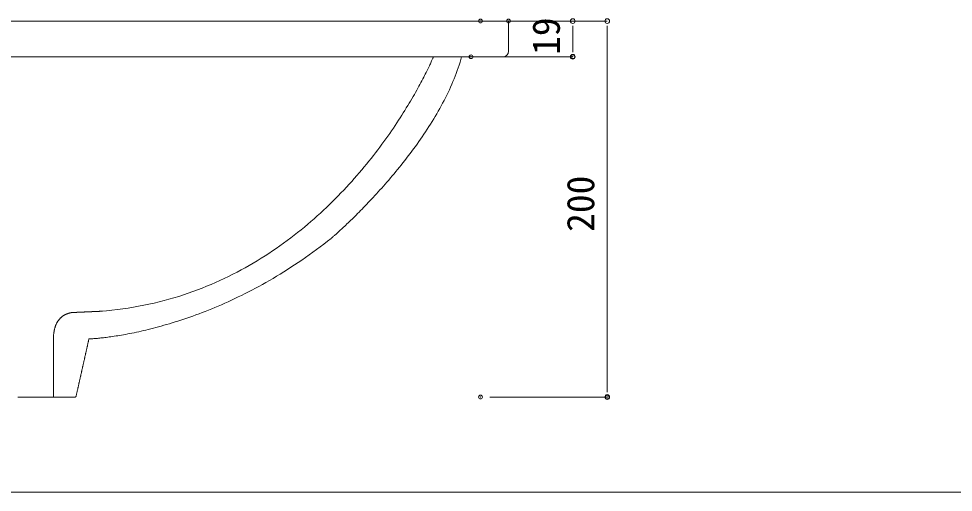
# Model space of a CAD drawing. Units: millimetres, scale not verified. Extents: x -1002 to 1010, y -687 to 676.
# Drawn here: x -542.2 to -44.5, y -687.1 to -435.1 of the extents above; entities that cross this region are included whole.
import ezdxf
from ezdxf.enums import TextEntityAlignment as Align

# ---------------------------------------------------------------- set-up
doc = ezdxf.new("R2010")
doc.units = ezdxf.units.MM
doc.header["$LTSCALE"] = 5
doc.header["$PDMODE"] = 32
doc.header["$PDSIZE"] = 2
doc.layers.add('0-0', color=7, linetype='Continuous', lineweight=15)
doc.layers.add('F-0', color=7, linetype='Continuous', lineweight=15)
doc.styles.add('ＭＳ ゴシック', font='')
doc.styles.get('ＭＳ ゴシック').set_extended_font_data('MS Gothic')

# ---------------------------------------------------------------- blocks, each defined once
blk = doc.blocks.new('_DOT')
at = {"layer": '0-0'}
blk.add_line((-0.5, 0), (-1, 0), dxfattribs=at)
blk.add_circle((0, 0), 0.25, dxfattribs=at)
blk.add_circle((0, 0), 0.25, dxfattribs=at)

msp = doc.modelspace()

# ---------------------------------------------------------------- linework, layer by layer
at = {"layer": 'F-0'}
for p, q in [((-291.301, -436.381), (-228.801, -436.381)), ((-276.34, -436.381), (-247.124, -436.381)), ((-247.124, -441.381), (-247.124, -450.381)), ((-228.801, -441.381), (-228.801, -631.381)), ((-296.34, -455.381), (-247.124, -455.381)), ((-291.301, -636.381), (-228.801, -636.381)), ((-1002.086, -687.064), (1002.034, -687.064))]:
    msp.add_line(p, q, dxfattribs=at)
at = {"layer": 'F-0', "lineweight": 18}
msp.add_line((-753.34, -455.381), (-284.34, -455.381), dxfattribs=at)
for points in [[(-753.34, -436.381), (-281.34, -436.381), (-281.34, -452.381)], [(-321.34, -455.381), (-321.35, -455.404), (-321.379, -455.473), (-321.427, -455.588), (-321.494, -455.747), (-321.581, -455.95), (-321.688, -456.195), (-321.814, -456.484), (-321.96, -456.814), (-322.125, -457.185), (-322.31, -457.597), (-322.516, -458.048), (-322.741, -458.538), (-322.986, -459.066), (-323.251, -459.632), (-323.536, -460.234), (-323.841, -460.872), (-324.166, -461.546), (-324.512, -462.255), (-324.878, -462.998), (-325.265, -463.773), (-325.672, -464.582), (-326.1, -465.422), (-326.548, -466.293), (-327.017, -467.195), (-327.507, -468.127), (-328.018, -469.087), (-328.549, -470.076), (-329.101, -471.092), (-329.675, -472.136), (-330.269, -473.205), (-330.885, -474.3), (-331.522, -475.42), (-332.18, -476.564), (-332.86, -477.732), (-333.561, -478.922), (-334.283, -480.134), (-335.027, -481.367), (-335.793, -482.621), (-336.58, -483.894)], [(-317.974, -482.882), (-317.199, -481.475), (-316.439, -480.061), (-315.693, -478.642), (-314.964, -477.217), (-314.252, -475.787), (-313.556, -474.353), (-312.878, -472.913), (-312.219, -471.469), (-311.578, -470.022), (-310.957, -468.57), (-310.356, -467.115), (-309.775, -465.657), (-309.216, -464.195), (-308.679, -462.732), (-308.164, -461.265), (-307.672, -459.797), (-307.204, -458.326), (-306.759, -456.854), (-306.34, -455.381)], [(-336.58, -483.894), (-337.389, -485.187), (-338.22, -486.498), (-339.073, -487.827), (-339.947, -489.173), (-340.844, -490.535), (-341.763, -491.913), (-342.704, -493.306), (-343.667, -494.713), (-344.652, -496.134), (-345.66, -497.567), (-346.69, -499.012), (-347.742, -500.469), (-348.817, -501.937), (-349.915, -503.414), (-351.035, -504.901), (-352.178, -506.396), (-353.344, -507.899), (-354.533, -509.409), (-355.744, -510.926), (-356.979, -512.448), (-358.237, -513.976), (-359.517, -515.508), (-360.821, -517.043), (-362.148, -518.581), (-363.499, -520.122), (-364.873, -521.664), (-366.27, -523.207), (-367.691, -524.75), (-369.135, -526.292), (-370.604, -527.833), (-372.095, -529.372), (-373.611, -530.908), (-375.15, -532.441), (-376.714, -533.97), (-378.301, -535.493), (-379.912, -537.012), (-381.547, -538.524), (-383.207, -540.029), (-384.891, -541.526)], [(-353.438, -530.181), (-352.547, -529.221), (-351.648, -528.244), (-350.741, -527.251), (-349.827, -526.242), (-348.907, -525.217), (-347.98, -524.176), (-347.049, -523.12), (-346.112, -522.049), (-345.172, -520.963), (-344.228, -519.863), (-343.281, -518.749), (-342.332, -517.62), (-341.381, -516.478), (-340.429, -515.323), (-339.476, -514.154), (-338.524, -512.972), (-337.572, -511.778), (-336.621, -510.572), (-335.672, -509.354), (-334.725, -508.123), (-333.781, -506.882), (-332.841, -505.629), (-331.905, -504.365), (-330.974, -503.091), (-330.048, -501.806), (-329.128, -500.511), (-328.214, -499.206), (-327.308, -497.892), (-326.409, -496.568), (-325.519, -495.236), (-324.637, -493.894), (-323.765, -492.545), (-322.903, -491.187), (-322.051, -489.821), (-321.211, -488.447), (-320.383, -487.066), (-319.567, -485.678), (-318.764, -484.284), (-317.974, -482.882)], [(-375.476, -551.665), (-375.366, -551.571), (-375.225, -551.449), (-375.054, -551.3), (-374.852, -551.124), (-374.621, -550.921), (-374.361, -550.693), (-374.072, -550.438), (-373.756, -550.157), (-373.413, -549.851), (-373.043, -549.52), (-372.648, -549.164), (-372.227, -548.783), (-371.781, -548.377), (-371.311, -547.948), (-370.818, -547.495), (-370.302, -547.018), (-369.763, -546.518), (-369.202, -545.995), (-368.62, -545.449), (-368.018, -544.881), (-367.396, -544.29), (-366.754, -543.678), (-366.093, -543.044), (-365.414, -542.388), (-364.717, -541.712), (-364.003, -541.015), (-363.273, -540.297), (-362.527, -539.559), (-361.766, -538.801), (-360.989, -538.023), (-360.199, -537.226), (-359.395, -536.409), (-358.578, -535.574), (-357.749, -534.72), (-356.908, -533.848), (-356.056, -532.957), (-355.193, -532.049), (-354.32, -531.123), (-353.438, -530.181)], [(-384.891, -541.526), (-386.599, -543.015), (-388.331, -544.495), (-390.088, -545.965), (-391.87, -547.424), (-393.676, -548.873), (-395.506, -550.309), (-397.361, -551.733), (-399.241, -553.144), (-401.146, -554.54), (-403.076, -555.922), (-405.031, -557.288), (-407.01, -558.638), (-409.015, -559.972), (-411.045, -561.288), (-413.1, -562.585), (-415.181, -563.864), (-417.287, -565.123), (-419.418, -566.361), (-421.574, -567.579), (-423.757, -568.774), (-425.964, -569.947), (-428.198, -571.097), (-430.457, -572.223), (-432.742, -573.325), (-435.053, -574.401), (-437.39, -575.451), (-439.753, -576.475), (-442.142, -577.471), (-444.557, -578.438), (-446.998, -579.377), (-449.465, -580.287), (-451.959, -581.166), (-454.479, -582.014), (-457.026, -582.831), (-459.599, -583.615), (-462.199, -584.366), (-464.826, -585.083), (-467.479, -585.766), (-470.159, -586.414)], [(-442.865, -590.805), (-441.172, -590.136), (-439.465, -589.446), (-437.744, -588.736), (-436.01, -588.006), (-434.264, -587.254), (-432.505, -586.481), (-430.734, -585.687), (-428.951, -584.871), (-427.157, -584.033), (-425.352, -583.172), (-423.537, -582.289), (-421.711, -581.383), (-419.876, -580.454), (-418.032, -579.501), (-416.178, -578.524), (-414.316, -577.523), (-412.446, -576.497), (-410.568, -575.447), (-408.682, -574.372), (-406.789, -573.271), (-404.89, -572.145), (-402.984, -570.993), (-401.073, -569.815), (-399.156, -568.61), (-397.233, -567.378), (-395.306, -566.12), (-393.375, -564.834), (-391.439, -563.52), (-389.5, -562.178), (-387.558, -560.808), (-385.613, -559.409), (-383.665, -557.982), (-381.715, -556.525), (-379.763, -555.039), (-377.81, -553.523), (-375.856, -551.977), (-375.599, -551.771), (-375.554, -551.732), (-375.476, -551.665)], [(-470.159, -586.414), (-472.866, -587.026), (-475.599, -587.601), (-478.36, -588.138), (-481.148, -588.638), (-483.963, -589.099), (-486.805, -589.521), (-489.674, -589.902), (-492.571, -590.243), (-495.495, -590.542), (-497.57, -590.726), (-497.688, -590.731), (-497.806, -590.736), (-497.923, -590.742), (-498.041, -590.747), (-498.159, -590.752), (-498.277, -590.757), (-498.395, -590.762), (-498.512, -590.768), (-498.63, -590.773), (-498.748, -590.778), (-498.866, -590.783), (-498.983, -590.788), (-499.101, -590.793), (-499.219, -590.799), (-499.337, -590.804), (-499.454, -590.809), (-499.572, -590.814), (-499.69, -590.819), (-499.808, -590.825), (-499.926, -590.83), (-500.043, -590.835), (-500.161, -590.84), (-500.279, -590.845), (-500.397, -590.85), (-500.514, -590.856), (-500.632, -590.861), (-500.75, -590.866), (-500.868, -590.871), (-500.985, -590.876)], [(-513.181, -591.393), (-513.253, -591.398), (-513.327, -591.403), (-513.404, -591.41), (-513.483, -591.416), (-513.565, -591.424), (-513.65, -591.433), (-513.738, -591.443), (-513.827, -591.454), (-513.92, -591.466), (-514.014, -591.478), (-514.111, -591.493), (-514.21, -591.508), (-514.311, -591.524), (-514.414, -591.542), (-514.519, -591.562), (-514.626, -591.582), (-514.735, -591.604), (-514.845, -591.628), (-514.957, -591.653), (-515.071, -591.679), (-515.187, -591.708), (-515.304, -591.738), (-515.422, -591.769), (-515.542, -591.803), (-515.663, -591.838), (-515.786, -591.875), (-515.909, -591.914), (-516.034, -591.956), (-516.16, -591.999), (-516.286, -592.044), (-516.414, -592.091), (-516.542, -592.14), (-516.672, -592.192), (-516.802, -592.246), (-516.932, -592.302), (-517.063, -592.36), (-517.195, -592.421), (-517.327, -592.484), (-517.46, -592.55)], [(-510.172, -591.28), (-510.289, -591.286), (-510.407, -591.291), (-510.525, -591.296), (-510.643, -591.301), (-510.76, -591.306), (-510.878, -591.312), (-510.996, -591.317), (-511.114, -591.322), (-511.231, -591.327), (-511.349, -591.332), (-511.467, -591.337), (-511.585, -591.343), (-511.703, -591.348), (-511.82, -591.353), (-511.938, -591.358), (-512.056, -591.363), (-512.174, -591.369), (-512.291, -591.374), (-512.409, -591.379), (-512.455, -591.381), (-512.46, -591.381), (-512.469, -591.38), (-512.481, -591.38), (-512.498, -591.379), (-512.519, -591.378), (-512.543, -591.378), (-512.572, -591.377), (-512.604, -591.377), (-512.639, -591.377), (-512.678, -591.376), (-512.721, -591.377), (-512.767, -591.377), (-512.817, -591.378), (-512.87, -591.379), (-512.926, -591.381), (-512.985, -591.383), (-513.047, -591.386), (-513.113, -591.389), (-513.181, -591.393)], [(-505.578, -591.078), (-505.696, -591.084), (-505.814, -591.089), (-505.932, -591.094), (-506.05, -591.099), (-506.167, -591.104), (-506.285, -591.109), (-506.403, -591.115), (-506.521, -591.12), (-506.638, -591.125), (-506.756, -591.13), (-506.874, -591.135), (-506.992, -591.141), (-507.11, -591.146), (-507.227, -591.151), (-507.345, -591.156), (-507.463, -591.161), (-507.581, -591.166), (-507.698, -591.172), (-507.816, -591.177), (-507.934, -591.182), (-508.052, -591.187), (-508.169, -591.192), (-508.287, -591.198), (-508.405, -591.203), (-508.523, -591.208), (-508.641, -591.213), (-508.758, -591.218), (-508.876, -591.223), (-508.994, -591.229), (-509.112, -591.234), (-509.229, -591.239), (-509.347, -591.244), (-509.465, -591.249), (-509.583, -591.255), (-509.7, -591.26), (-509.818, -591.265), (-509.936, -591.27), (-510.054, -591.275), (-510.172, -591.28)], [(-500.985, -590.876), (-501.103, -590.882), (-501.221, -590.887), (-501.339, -590.892), (-501.457, -590.897), (-501.574, -590.902), (-501.692, -590.907), (-501.81, -590.913), (-501.928, -590.918), (-502.045, -590.923), (-502.163, -590.928), (-502.281, -590.933), (-502.399, -590.939), (-502.516, -590.944), (-502.634, -590.949), (-502.752, -590.954), (-502.87, -590.959), (-502.988, -590.964), (-503.105, -590.97), (-503.223, -590.975), (-503.341, -590.98), (-503.459, -590.985), (-503.576, -590.99), (-503.694, -590.995), (-503.812, -591.001), (-503.93, -591.006), (-504.047, -591.011), (-504.165, -591.016), (-504.283, -591.021), (-504.401, -591.027), (-504.519, -591.032), (-504.636, -591.037), (-504.754, -591.042), (-504.872, -591.047), (-504.99, -591.052), (-505.107, -591.058), (-505.225, -591.063), (-505.343, -591.068), (-505.461, -591.073), (-505.578, -591.078)], [(-493.979, -604.437), (-493.126, -604.318), (-492.244, -604.192), (-491.334, -604.056), (-490.396, -603.911), (-489.43, -603.757), (-488.437, -603.594), (-487.417, -603.42), (-486.37, -603.236), (-485.298, -603.041), (-484.199, -602.835), (-483.076, -602.618), (-481.927, -602.39), (-480.754, -602.15), (-479.556, -601.898), (-478.335, -601.633), (-477.09, -601.356), (-475.822, -601.066), (-474.532, -600.762), (-473.219, -600.445), (-471.884, -600.114), (-470.528, -599.769), (-469.151, -599.41), (-467.752, -599.036), (-466.334, -598.646), (-464.895, -598.242), (-463.437, -597.822), (-461.959, -597.386), (-460.463, -596.933), (-458.948, -596.465), (-457.415, -595.979), (-455.864, -595.477), (-454.296, -594.957), (-452.711, -594.419), (-451.109, -593.863), (-449.491, -593.289), (-447.858, -592.697), (-446.209, -592.086), (-444.544, -591.455), (-442.865, -590.805)], [(-517.46, -592.55), (-517.593, -592.619), (-517.726, -592.689), (-517.859, -592.763), (-517.992, -592.839), (-518.126, -592.918), (-518.259, -593), (-518.393, -593.084), (-518.526, -593.172), (-518.659, -593.262), (-518.791, -593.355), (-518.924, -593.451), (-519.056, -593.551), (-519.187, -593.653), (-519.318, -593.759), (-519.448, -593.867), (-519.578, -593.979), (-519.707, -594.095), (-519.835, -594.213), (-519.962, -594.335), (-520.088, -594.461), (-520.213, -594.59), (-520.337, -594.722), (-520.46, -594.858), (-520.582, -594.998), (-520.702, -595.141), (-520.822, -595.288), (-520.939, -595.439), (-521.055, -595.594), (-521.17, -595.752), (-521.283, -595.915), (-521.395, -596.081), (-521.504, -596.251), (-521.612, -596.426), (-521.718, -596.604), (-521.822, -596.787), (-521.924, -596.974), (-522.024, -597.165), (-522.121, -597.36), (-522.217, -597.56)], [(-522.217, -597.56), (-522.31, -597.764), (-522.401, -597.972), (-522.49, -598.185), (-522.576, -598.403), (-522.659, -598.625), (-522.74, -598.851), (-522.818, -599.083), (-522.893, -599.319), (-522.966, -599.56), (-523.036, -599.805), (-523.103, -600.056), (-523.166, -600.311), (-523.227, -600.571), (-523.285, -600.837), (-523.339, -601.107), (-523.39, -601.383), (-523.438, -601.663), (-523.482, -601.949), (-523.523, -602.24), (-523.56, -602.536), (-523.594, -602.838), (-523.624, -603.145), (-523.65, -603.457), (-523.673, -603.775), (-523.691, -604.099), (-523.706, -604.428), (-523.717, -604.762), (-523.723, -605.103), (-523.726, -605.449), (-523.726, -605.693), (-523.726, -605.929), (-523.726, -606.165), (-523.726, -606.401), (-523.726, -606.637), (-523.726, -606.874), (-523.726, -607.11), (-523.726, -607.346), (-523.726, -607.582), (-523.726, -607.818)], [(-505.826, -609.885), (-505.757, -609.575), (-505.687, -609.266), (-505.618, -608.956), (-505.548, -608.647), (-505.479, -608.337), (-505.41, -608.028), (-505.34, -607.719), (-505.271, -607.409), (-505.201, -607.1), (-505.132, -606.79), (-505.062, -606.481), (-504.993, -606.171), (-504.923, -605.862), (-504.854, -605.552), (-504.826, -605.475), (-504.778, -605.473), (-504.692, -605.47), (-504.568, -605.466), (-504.408, -605.459), (-504.211, -605.45), (-503.977, -605.438), (-503.707, -605.423), (-503.402, -605.405), (-503.061, -605.384), (-502.685, -605.359), (-502.275, -605.329), (-501.831, -605.295), (-501.353, -605.257), (-500.842, -605.213), (-500.298, -605.164), (-499.721, -605.11), (-499.112, -605.049), (-498.471, -604.983), (-497.799, -604.909), (-497.095, -604.83), (-496.361, -604.743), (-495.597, -604.648), (-494.803, -604.546), (-493.979, -604.437)], [(-523.726, -607.818), (-523.726, -608.054), (-523.726, -608.29), (-523.726, -608.526), (-523.726, -608.762), (-523.726, -608.998), (-523.726, -609.234), (-523.726, -609.47), (-523.726, -609.706), (-523.726, -609.942), (-523.726, -610.178), (-523.726, -610.414), (-523.726, -610.65), (-523.726, -610.887), (-523.726, -611.123), (-523.726, -611.359), (-523.726, -611.595), (-523.726, -611.831), (-523.726, -612.067), (-523.726, -612.303), (-523.726, -612.539), (-523.726, -612.775), (-523.726, -613.011), (-523.726, -613.247), (-523.726, -613.483), (-523.726, -613.719), (-523.726, -613.955), (-523.726, -614.191), (-523.726, -614.427), (-523.726, -614.663), (-523.726, -614.9), (-523.726, -615.136), (-523.726, -615.372), (-523.726, -615.608), (-523.726, -615.844), (-523.726, -616.08), (-523.726, -616.316), (-523.726, -616.552), (-523.726, -616.788), (-523.726, -617.024)], [(-508.535, -621.953), (-508.466, -621.644), (-508.397, -621.334), (-508.327, -621.025), (-508.258, -620.715), (-508.188, -620.406), (-508.119, -620.096), (-508.049, -619.787), (-507.98, -619.477), (-507.91, -619.168), (-507.841, -618.859), (-507.771, -618.549), (-507.702, -618.24), (-507.632, -617.93), (-507.563, -617.621), (-507.493, -617.311), (-507.424, -617.002), (-507.355, -616.692), (-507.285, -616.383), (-507.216, -616.074), (-507.146, -615.764), (-507.077, -615.455), (-507.007, -615.145), (-506.938, -614.836), (-506.868, -614.526), (-506.799, -614.217), (-506.729, -613.907), (-506.66, -613.598), (-506.59, -613.289), (-506.521, -612.979), (-506.452, -612.67), (-506.382, -612.36), (-506.313, -612.051), (-506.243, -611.741), (-506.174, -611.432), (-506.104, -611.122), (-506.035, -610.813), (-505.965, -610.504), (-505.896, -610.194), (-505.826, -609.885)], [(-523.726, -617.024), (-523.726, -617.26), (-523.726, -617.496), (-523.726, -617.732), (-523.726, -617.968), (-523.726, -618.204), (-523.726, -618.44), (-523.726, -618.676), (-523.726, -618.913), (-523.726, -619.149), (-523.726, -619.385), (-523.726, -619.621), (-523.726, -619.857), (-523.726, -620.093), (-523.726, -620.329), (-523.726, -620.565), (-523.726, -620.801), (-523.726, -621.037), (-523.726, -621.273), (-523.726, -621.509), (-523.726, -621.745), (-523.726, -621.981), (-523.726, -622.217), (-523.726, -622.453), (-523.726, -622.689), (-523.726, -622.926), (-523.726, -623.162), (-523.726, -623.398), (-523.726, -623.634), (-523.726, -623.87), (-523.726, -624.106), (-523.726, -624.342), (-523.726, -624.578), (-523.726, -624.814), (-523.726, -625.05), (-523.726, -625.286), (-523.726, -625.522), (-523.726, -625.758), (-523.726, -625.994), (-523.726, -626.23)], [(-511.245, -634.021), (-511.175, -633.712), (-511.106, -633.402), (-511.036, -633.093), (-510.967, -632.784), (-510.897, -632.474), (-510.828, -632.165), (-510.758, -631.855), (-510.689, -631.546), (-510.619, -631.236), (-510.55, -630.927), (-510.48, -630.617), (-510.411, -630.308), (-510.342, -629.999), (-510.272, -629.689), (-510.203, -629.38), (-510.133, -629.07), (-510.064, -628.761), (-509.994, -628.451), (-509.925, -628.142), (-509.855, -627.832), (-509.786, -627.523), (-509.716, -627.214), (-509.647, -626.904), (-509.577, -626.595), (-509.508, -626.285), (-509.438, -625.976), (-509.369, -625.666), (-509.3, -625.357), (-509.23, -625.047), (-509.161, -624.738), (-509.091, -624.429), (-509.022, -624.119), (-508.952, -623.81), (-508.883, -623.5), (-508.813, -623.191), (-508.744, -622.881), (-508.674, -622.572), (-508.605, -622.262), (-508.535, -621.953)], [(-523.726, -626.23), (-523.726, -626.466), (-523.726, -626.702), (-523.726, -626.939), (-523.726, -627.175), (-523.726, -627.411), (-523.726, -627.647), (-523.726, -627.883), (-523.726, -628.119), (-523.726, -628.355), (-523.726, -628.591), (-523.726, -628.827), (-523.726, -629.063), (-523.726, -629.299), (-523.726, -629.535), (-523.726, -629.771), (-523.726, -630.007), (-523.726, -630.243), (-523.726, -630.479), (-523.726, -630.715), (-523.726, -630.952), (-523.726, -631.188), (-523.726, -631.424), (-523.726, -631.66), (-523.726, -631.896), (-523.726, -632.132), (-523.726, -632.368), (-523.726, -632.604), (-523.726, -632.84), (-523.726, -633.076), (-523.726, -633.312), (-523.726, -633.548), (-523.726, -633.784), (-523.726, -634.02), (-523.726, -634.256), (-523.726, -634.492), (-523.726, -634.728), (-523.726, -634.965), (-523.726, -635.201), (-523.726, -635.437)], [(-542.728, -636.381), (-542.046, -636.381), (-541.363, -636.381), (-540.681, -636.381), (-539.999, -636.381), (-539.317, -636.381), (-538.635, -636.381), (-537.953, -636.381), (-537.27, -636.381), (-536.588, -636.381), (-535.906, -636.381), (-535.224, -636.381), (-534.542, -636.381), (-533.86, -636.381), (-533.177, -636.381)], [(-533.177, -636.381), (-532.495, -636.381), (-531.813, -636.381), (-531.131, -636.381), (-530.449, -636.381), (-529.767, -636.381), (-529.084, -636.381), (-528.402, -636.381), (-527.72, -636.381), (-527.038, -636.381), (-526.356, -636.381), (-525.674, -636.381), (-524.991, -636.381), (-524.309, -636.381), (-523.627, -636.381), (-522.945, -636.381), (-522.263, -636.381), (-521.58, -636.381), (-520.898, -636.381), (-520.216, -636.381), (-519.534, -636.381), (-518.852, -636.381), (-518.17, -636.381), (-517.487, -636.381), (-516.805, -636.381), (-516.123, -636.381), (-515.441, -636.381), (-514.759, -636.381), (-514.077, -636.381), (-513.394, -636.381), (-512.712, -636.381), (-512.03, -636.381), (-511.731, -636.187), (-511.661, -635.878), (-511.592, -635.569), (-511.522, -635.259), (-511.453, -634.95), (-511.384, -634.64), (-511.314, -634.331), (-511.245, -634.021)], [(-523.726, -635.437), (-523.726, -635.673), (-523.726, -635.909), (-523.726, -636.145), (-523.726, -636.381)]]:
    msp.add_lwpolyline(points, dxfattribs=at)
msp.add_arc((-284.34, -452.381), 3, 270, 0, dxfattribs=at)
at = {"layer": 'F-0'}
for p in [(-296.301, -436.381), (-281.34, -436.381), (-301.34, -455.381), (-247.124, -455.381), (-296.301, -636.381), (-228.801, -636.381)]:
    msp.add_point(p, dxfattribs=at)

# ---------------------------------------------------------------- block references
at = {"layer": 'F-0', "xscale": 5, "yscale": 5}
for p, rotation in [((-247.124, -436.381), 90), ((-228.801, -436.381), 90), ((-247.124, -455.381), 270), ((-228.801, -636.381), 270)]:
    msp.add_blockref('_DOT', p, dxfattribs=dict(at, rotation=rotation))

# ---------------------------------------------------------------- texts
at = {"layer": 'F-0', "style": 'ＭＳ ゴシック'}
for s, p in [('19', (-249.624, -454.383)), ('200', (-231.301, -548.532))]:
    msp.add_text(s, height=14.66, rotation=90, dxfattribs=at).set_placement(p, align=Align.BOTTOM_LEFT)

doc.saveas('drawing.dxf')
